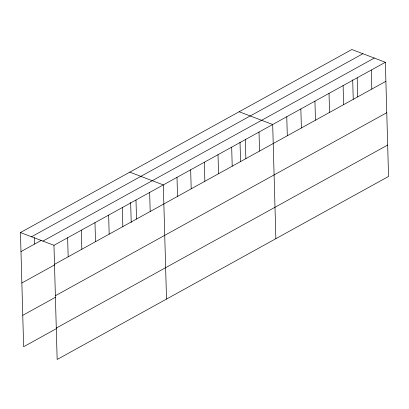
<?xml version="1.0" encoding="UTF-8"?>
<svg xmlns="http://www.w3.org/2000/svg" width="409" height="409" viewBox="0 0 409 409"><rect width="100%" height="100%" fill="white"/><g stroke="black" fill="none" stroke-linecap="round" stroke-linejoin="round"><path stroke-width="0.61" d="M56.447 328.611L23.64 346.73L20.45 232.557L351.847 49.515L385.36 62.27L388.55 176.443L57.153 359.485L53.968 245.308L385.36 62.27M31.508 236.765L362.906 53.722M20.982 251.596L41.212 240.42M42.904 241.1L374.301 58.058M54.499 264.347L385.891 81.304M21.861 282.987L54.668 264.868M55.373 295.743L386.771 112.7M22.761 315.334L55.573 297.215M56.278 328.09L387.671 145.047M239.173 111.749L272.685 124.505L275.876 238.677M129.811 172.153L163.324 184.909L166.514 299.081M20.45 232.557L53.968 245.308M371.275 70.046L371.807 89.085M357.19 77.828L357.722 96.861M352.691 79.852L353.238 99.321M343.11 85.604L343.642 104.643M329.025 93.385L329.557 112.424M314.94 101.166L315.472 120.2M300.855 108.942L301.387 127.981M286.77 116.723L287.302 135.762M259.015 132.051L259.546 151.09M245.344 139.602L245.875 158.641M240.017 142.087L240.564 161.555M231.678 147.153L232.21 166.192M218.007 154.704L218.539 173.743M204.336 162.255L204.868 181.294M190.666 169.807L191.197 188.84M176.995 177.358L177.526 196.392M149.653 192.455L150.19 211.494M135.987 200.006L136.519 219.045M130.66 202.491L131.217 222.583M122.317 207.557L122.848 226.596M108.646 215.108L109.177 234.147M94.975 222.66L95.507 241.693M81.304 230.211L81.836 249.245M67.633 237.762L68.165 256.796M34.474 237.695L34.653 244.045"/></g></svg>
